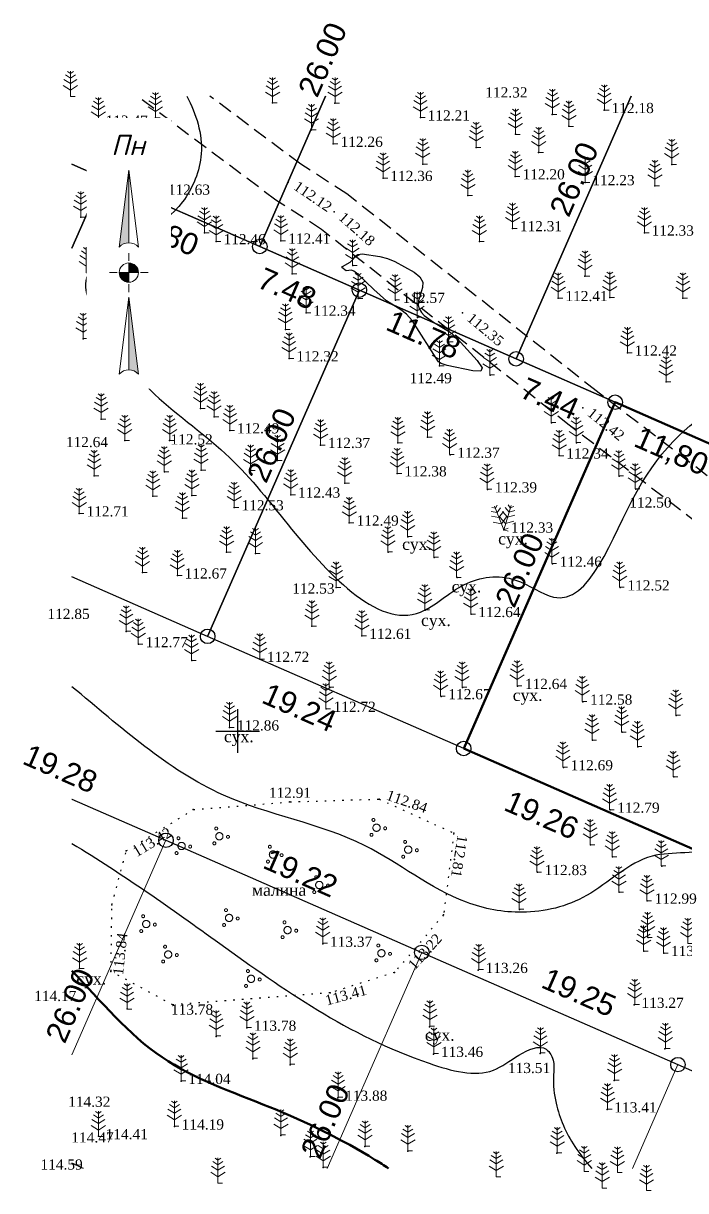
# Model space of a CAD drawing. Header units: millimetres. Extents: x 5405585.2 to 5405672.6, y 5525068.4 to 5525148.7.
# Drawn here: x 5405585.2 to 5405630.8, y 5525068.4 to 5525148.7 of the extents above; entities that cross this region are included whole.
import ezdxf
from ezdxf.enums import TextEntityAlignment as Align

# ---------------------------------------------------------------- set-up
doc = ezdxf.new("R2010")
doc.units = ezdxf.units.MM
doc.set_wipeout_variables(frame=1)
for name, pattern in [('DASHEDX2', [1.5, 1, -0.5]), ('HIDDEN', [0.5, 0, -0.5]), ('суцільна', [50, 50, 0])]:
    doc.linetypes.add(name, pattern=pattern)
for name, color, linetype, lineweight in [('#Лист (текст_ПН)', 250, 'Continuous', 0), ('#Штамп', 250, 'Continuous', 0), ('11900000', 1, 'Continuous', 30), ('Контур', 7, 'HIDDEN', 30), ('ТОЧКИ', 7, 'Continuous', 30), ('усл. знак', 7, 'суцільна', 20)]:
    doc.layers.add(name, color=color, linetype=linetype, lineweight=lineweight)
for name, color, linetype in [('горизонтали', 42, 'Continuous'), ('дороги', 7, 'Continuous'), ('Ділянки_Межі', 10, 'Continuous'), ('надписи', 7, 'Continuous'), ('отметки', 7, 'Continuous'), ('промеры', 185, 'Continuous'), ('Растительность', 7, 'Continuous')]:
    doc.layers.add(name, color=color, linetype=linetype)
doc.styles.get("Standard").update_dxf_attribs({"font": 'arial.ttf'})
doc.styles.add('times', font='times.ttf')
doc.styles.add('Мой_Топо', font='isocpeui.ttf')

# ---------------------------------------------------------------- blocks, each defined once
blk = doc.blocks.new('A$C51FE15A3')
at = {"layer": 'Растительность', "color": 94, "lineweight": 0}
for points in [[(-0.201, 1.726), (0, 1.584), (0.201, 1.726)], [(0, 1.75), (0, 0), (0.319, 0)], [(-0.447, 1.172), (0, 0.895), (0.447, 1.172)], [(-0.343, 1.489), (0, 1.267), (0.343, 1.489)], [(-0.493, 0.753), (0, 0.444), (0.493, 0.753)]]:
    blk.add_lwpolyline(points, dxfattribs=at)
blk = doc.blocks.new('A$C72385B22')
at = {"layer": 'усл. знак'}
for centre, radius in [((0, 0), 0.625), ((-0.02, 1.49), 0.25), ((-1.29, -0.64), 0.25), ((1.28, -0.76), 0.25)]:
    blk.add_circle(centre, radius, dxfattribs=at)
blk = doc.blocks.new('*U3')
at = {"color": 0}
for points in [[(-0.113, 0), (-0.109, -0.029), (-0.097, -0.056)], [(-0.113, 0), (-0.097, -0.056), (0, 0)], [(-0.097, -0.056), (0, -0.113), (0, 0)], [(-0.097, -0.056), (-0.08, -0.08), (-0.056, -0.097)], [(-0.097, -0.056), (-0.056, -0.097), (0, -0.113)], [(-0.056, -0.097), (-0.029, -0.109), (0, -0.113)]]:
    blk.add_solid(points, dxfattribs=at)
blk = doc.blocks.new('*U4')
at = {"color": 0}
for points in [[(0, 0), (0.097, 0.056), (0, 0.113)], [(0.097, 0.056), (0.029, 0.109), (0, 0.113)], [(0, 0), (0.113, 0), (0.097, 0.056)], [(0.097, 0.056), (0.056, 0.097), (0.029, 0.109)], [(0.097, 0.056), (0.08, 0.08), (0.056, 0.097)], [(0.113, 0), (0.109, 0.029), (0.097, 0.056)]]:
    blk.add_solid(points, dxfattribs=at)
blk = doc.blocks.new('*U5')
at = {"color": 0}
for points in [[(0, -1.136), (0.021, -1.138), (0, -0.288)], [(0.021, -1.138), (0.042, -1.142), (0, -0.288)], [(0.042, -1.142), (0.062, -1.15), (0, -0.288)], [(0.062, -1.15), (0.081, -1.16), (0, -0.288)], [(0.081, -1.16), (0.098, -1.173), (0, -0.288)], [(0.098, -1.173), (0.113, -1.188), (0, -0.288)]]:
    blk.add_solid(points, dxfattribs=at)
blk = doc.blocks.new('*U6')
at = {"color": 0}
for points in [[(-0.113, 0.297), (-0.098, 0.312), (0, 1.197)], [(-0.098, 0.312), (-0.081, 0.325), (0, 1.197)], [(-0.081, 0.325), (-0.062, 0.335), (0, 1.197)], [(-0.062, 0.335), (-0.042, 0.343), (0, 1.197)], [(-0.042, 0.343), (-0.021, 0.347), (0, 1.197)], [(-0.021, 0.347), (0, 0.349), (0, 1.197)]]:
    blk.add_solid(points, dxfattribs=at)
blk = doc.blocks.new('#Північ')
at = {"color": 7}
blk.add_wipeout([(-2.901, 10.635), (2.901, 10.635), (2.901, -7.981), (-2.901, -7.981)], dxfattribs=at).dxf.layer = '#Лист (текст_ПН)'
at = {"layer": '#Лист (текст_ПН)'}
for p, q in [((-0.663, 1.748), (0, 7.043)), ((0, 7.043), (0, 2.052)), ((0, 7.043), (0.663, 1.748)), ((0, 1.337), (0, 0.807)), ((-1.337, 0), (-0.807, 0)), ((-0.662, 0), (0.662, 0)), ((0, 0.662), (0, -0.662)), ((1.337, 0), (0.807, 0)), ((0, -1.337), (0, -0.807)), ((-0.663, -6.99), (0, -1.695)), ((0, -1.695), (0.663, -6.99)), ((0, -1.695), (0, -6.686))]:
    blk.add_line(p, q, dxfattribs=at)
at = {"layer": '#Лист (текст_ПН)', "flags": 128}
for points in [[(0, 7.043), (-0.663, 1.748, -0.218585), (0, 2.052)], [(0, 0), (-0.662, 0, 0.414214), (0, -0.662)]]:
    blk.add_lwpolyline(points, format="xyb", close=True, dxfattribs=at)
at = {"layer": '#Лист (текст_ПН)'}
blk.add_circle((0, 0), 0.662, dxfattribs=at)
for centre in [(0, 1.178), (0, -7.56)]:
    blk.add_arc(centre, 0.874, 40.67981, 139.32019, dxfattribs=at)
at = {"layer": '#Лист (текст_ПН)', "xscale": 5.883850111352785, "yscale": 5.883850111352785, "zscale": 5.883850111352785}
for name in ['*U6', '*U3', '*U4', '*U5']:
    blk.add_blockref(name, (0, 0), dxfattribs=at)
at = {"layer": '#Лист (текст_ПН)', "style": 'Мой_Топо'}
blk.add_text('Пн', height=1.4, dxfattribs=at).set_placement((-1.217, 8.077))

msp = doc.modelspace()

# ---------------------------------------------------------------- linework, layer by layer
at = {"layer": '11900000', "color": 7}
for points in [[(5405600, 5525098.5, 0), (5405600, 5525101.5, 0)], [(5405600, 5525098.5, 0), (5405600, 5525101.5, 0)], [(5405598.5, 5525100, 0), (5405601.5, 5525100, 0)], [(5405598.5, 5525100, 0), (5405601.5, 5525100, 0)]]:
    msp.add_polyline3d(points, dxfattribs=at)
at = {"layer": 'горизонтали', "color": 32}
msp.add_polyline3d([(5405607.467, 5525131.652, 112.5), (5405607.167, 5525131.872, 112.5), (5405607.207, 5525131.942, 112.5), (5405607.747, 5525132.242, 112.5), (5405607.977, 5525132.482, 112.5), (5405608.107, 5525132.682, 112.5), (5405608.267, 5525132.782, 112.5), (5405608.567, 5525132.812, 112.5), (5405609.787, 5525132.632, 112.5), (5405610.307, 5525132.512, 112.5), (5405610.827, 5525132.302, 112.5), (5405612.137, 5525131.552, 112.5), (5405612.547, 5525131.232, 112.5), (5405612.747, 5525130.882, 112.5), (5405612.717, 5525130.512, 112.5), (5405612.437, 5525129.582, 112.5), (5405612.427, 5525129.292, 112.5), (5405612.497, 5525129.072, 112.5), (5405612.657, 5525128.782, 112.5), (5405612.827, 5525128.582, 112.5), (5405613.487, 5525128.122, 112.5), (5405614.617, 5525127.432, 112.5), (5405615.117, 5525126.992, 112.5), (5405616.487, 5525125.482, 112.5), (5405616.817, 5525124.992, 112.5), (5405616.727, 5525124.752, 112.5), (5405616.187, 5525124.772, 112.5), (5405614.427, 5525125.152, 112.5), (5405614.017, 5525125.292, 112.5), (5405613.827, 5525125.402, 112.5), (5405612.007, 5525128.242, 112.5), (5405611.617, 5525128.682, 112.5), (5405611.227, 5525128.982, 112.5), (5405610.247, 5525129.592, 112.5), (5405609.367, 5525130.362, 112.5), (5405608.267, 5525131.422, 112.5), (5405607.987, 5525131.632, 112.5), (5405607.827, 5525131.692, 112.5), (5405607.467, 5525131.652, 112.5)], close=True, dxfattribs=at)
for points, knots in [([(5405596.494, 5525143.676), (5405597.144, 5525142.432), (5405597.975, 5525139.892), (5405595.998, 5525135.121), (5405592.302, 5525133.657), (5405588.798, 5525130.974), (5405591.168, 5525126.951), (5405593.956, 5525122.982), (5405599.465, 5525119.279), (5405603.945, 5525113.455), (5405610.712, 5525105.665), (5405615.424, 5525110.46), (5405618.971, 5525110.905), (5405623.825, 5525107.203), (5405627.066, 5525117.716), (5405633.56, 5525123.393), (5405642.682, 5525126.351), (5405650.521, 5525125.146), (5405657.722, 5525126.406), (5405664.35, 5525124.36), (5405669.113, 5525123.273), (5405671.336, 5525122.785)], [120.780725, 120.780725, 120.780725, 120.780725, 124.864016, 128.424184, 134.979892, 136.668136, 140.471916, 145.840127, 152.573567, 159.115125, 170.0303, 173.592386, 177.120836, 179.98427, 189.282528, 198.155168, 208.112251, 216.133304, 221.799072, 229.654194, 236.497353, 236.497353, 236.497353, 236.497353]), ([(5405671.336, 5525116.354), (5405669.914, 5525116.575), (5405666.414, 5525117.196), (5405660.774, 5525119.554), (5405654.149, 5525117.165), (5405646.892, 5525118.341), (5405642.724, 5525114.853), (5405638.474, 5525114.108), (5405638.058, 5525111.373), (5405635.674, 5525109.491), (5405637.956, 5525105.892), (5405640.41, 5525102.911), (5405642.475, 5525098.603), (5405642.551, 5525095.719), (5405642.18, 5525093.334), (5405640.621, 5525093.399), (5405638.778, 5525093.138), (5405635.799, 5525094.795), (5405632.949, 5525091.153), (5405627.992, 5525092.164), (5405624.432, 5525088.349), (5405619.809, 5525087.234), (5405614.267, 5525088.284), (5405608.405, 5525093.232), (5405597.753, 5525094.891), (5405591.916, 5525100.323), (5405588.592, 5525103.04)], [120.700241, 120.700241, 120.700241, 120.700241, 125.009981, 131.302804, 138.280759, 145.221956, 152.023012, 153.792786, 157.238403, 159.036588, 161.883134, 167.480404, 172.02745, 175.191691, 176.860986, 177.776803, 179.359266, 182.66385, 186.23147, 190.763459, 196.023934, 200.592391, 204.501187, 212.520791, 222.836087, 235.648115, 235.648115, 235.648115, 235.648115]), ([(5405588.592, 5525092.269), (5405592.116, 5525090.155), (5405600.037, 5525084.496), (5405608.638, 5525078.274), (5405617.08, 5525075.984), (5405619.173, 5525077.713), (5405621.142, 5525078.619), (5405621.851, 5525077.245), (5405621.667, 5525075.983), (5405621.913, 5525073.909), (5405622.805, 5525071.875), (5405623.949, 5525070.394), (5405624.387, 5525069.923)], [48.769191, 48.769191, 48.769191, 48.769191, 61.050154, 77.66341, 82.099779, 84.149114, 86.062416, 87.062094, 88.033351, 89.912561, 93.167404, 94.894599, 94.894599, 94.894599, 94.894599])]:
    msp.add_open_spline(points, degree=3, knots=knots, dxfattribs=at)
at = {"layer": 'горизонтали', "color": 32, "lineweight": 50}
msp.add_open_spline([(5405610.391, 5525069.923), (5405610.079, 5525070.126), (5405607.496, 5525071.763), (5405602.289, 5525074.299), (5405594.224, 5525076.981), (5405590.602, 5525081.424), (5405588.592, 5525083.506)], degree=3, knots=[322.18818, 322.18818, 322.18818, 322.18818, 323.305447, 331.392318, 339.566844, 348.166145, 348.166145, 348.166145, 348.166145], dxfattribs=at)
at = {"layer": 'горизонтали', "color": 32}
msp.add_open_spline([(5405589.38, 5525069.923), (5405589.117, 5525070.042), (5405588.854, 5525070.162), (5405588.592, 5525070.284)], degree=3, dxfattribs=at)
at = {"layer": 'дороги', "color": 7, "linetype": 'DASHEDX2'}
for points in [[(5405671.336, 5525083.263), (5405660.544, 5525091.568), (5405643.586, 5525105.179), (5405622.827, 5525121.037), (5405605.772, 5525134.499), (5405602.629, 5525136.522), (5405593.069, 5525143.676)], [(5405671.336, 5525087.049), (5405662.398, 5525093.926), (5405645.436, 5525107.541), (5405624.667, 5525123.407), (5405607.518, 5525136.943), (5405604.341, 5525138.988), (5405598.076, 5525143.676)]]:
    msp.add_lwpolyline(points, dxfattribs=at)
at = {"layer": 'Ділянки_Межі'}
for points in [[(5405606.053, 5525143.676), (5405601.521, 5525133.326), (5405590.715, 5525138.057), (5405588.592, 5525138.987)], [(5405627.092, 5525143.676), (5405619.165, 5525125.601), (5405608.375, 5525130.325), (5405601.521, 5525133.326)], [(5405601.521, 5525133.326), (5405606.053, 5525143.676)], [(5405588.592, 5525133.207), (5405590.715, 5525138.057), (5405601.521, 5525133.326), (5405608.375, 5525130.325), (5405597.932, 5525106.515), (5405588.592, 5525110.604)]]:
    msp.add_lwpolyline(points, dxfattribs=at)
at = {"layer": 'Ділянки_Межі', "lineweight": 25}
for points in [[(5405642.709, 5525143.676), (5405647.215, 5525141.703), (5405636.788, 5525117.886), (5405625.982, 5525122.617), (5405619.165, 5525125.601)], [(5405619.165, 5525125.601), (5405627.092, 5525143.676)], [(5405588.592, 5525138.987), (5405590.715, 5525138.057), (5405588.592, 5525133.207)], [(5405671.336, 5525074.378), (5405650.821, 5525083.359), (5405633.199, 5525091.075), (5405615.555, 5525098.8), (5405597.932, 5525106.515), (5405588.592, 5525110.604)], [(5405588.592, 5525095.321), (5405595.064, 5525092.487), (5405612.672, 5525084.779), (5405630.305, 5525077.059), (5405646.604, 5525069.923)]]:
    msp.add_lwpolyline(points, dxfattribs=at)
at = {"layer": 'Ділянки_Межі'}
msp.add_lwpolyline([(5405597.932, 5525106.515), (5405608.375, 5525130.325), (5405619.165, 5525125.601), (5405625.982, 5525122.617), (5405615.555, 5525098.8)], close=True, dxfattribs=at)
at = {"layer": 'Ділянки_Межі', "lineweight": 50}
msp.add_lwpolyline([(5405615.555, 5525098.8), (5405625.982, 5525122.617), (5405636.788, 5525117.886), (5405643.642, 5525114.885), (5405633.199, 5525091.075)], close=True, dxfattribs=at)
at = {"layer": 'Ділянки_Межі', "lineweight": 0}
for points in [[(5405588.592, 5525095.321), (5405595.064, 5525092.487), (5405588.592, 5525077.73)], [(5405588.592, 5525077.73), (5405595.064, 5525092.487), (5405612.672, 5525084.779), (5405606.168, 5525069.923)], [(5405606.168, 5525069.923), (5405612.672, 5525084.779), (5405630.305, 5525077.059), (5405627.181, 5525069.923)], [(5405627.181, 5525069.923), (5405630.305, 5525077.059), (5405646.604, 5525069.923)]]:
    msp.add_lwpolyline(points, dxfattribs=at)
at = {"layer": 'Контур', "color": 7, "linetype": 'HIDDEN', "elevation": 113.78}
msp.add_lwpolyline([(5405595.526, 5525081.169), (5405591.278, 5525083.471), (5405591.339, 5525088.05), (5405592.33, 5525091.761), (5405596.946, 5525094.594), (5405603.597, 5525095.127), (5405609.731, 5525095.321), (5405614.878, 5525092.983), (5405614.173, 5525087.355), (5405610.795, 5525083.4), (5405606.375, 5525081.994), (5405595.526, 5525081.169)], dxfattribs=at)
at = {"layer": 'отметки', "color": 7}
for p in [(5405602.395, 5525143.207, 112.312), (5405606.69, 5525143.19, 112.194), (5405621.652, 5525142.414, 112.271), (5405625.236, 5525142.703, 112.182), (5405590.406, 5525141.836, 112.47), (5405594.341, 5525142.185, 112.61), (5405612.58, 5525142.191, 112.214), (5405622.797, 5525141.594, 112.329), (5405605.071, 5525141.359, 112.302), (5405619.117, 5525141.046, 112.236), (5405606.58, 5525140.382, 112.258), (5405616.412, 5525140.14, 112.224), (5405620.714, 5525139.795, 112.276), (5405612.733, 5525138.999, 112.272), (5405629.879, 5525138.958, 112.216), (5405603.485, 5525137.755, 112.12), (5405610.007, 5525138.032, 112.361), (5405619.108, 5525138.144, 112.204), (5405623.914, 5525137.74, 112.233), (5405594.689, 5525137.088, 112.634), (5405615.85, 5525136.845, 112.254), (5405628.719, 5525137.51, 112.189), (5405592.917, 5525135.959, 112.543), (5405589.2, 5525135.352, 112.59), (5405606.645, 5525135.721, 112.176), (5405618.921, 5525134.574, 112.31), (5405591.472, 5525133.744, 112.506), (5405597.709, 5525134.265, 112.387), (5405598.521, 5525133.681, 112.461), (5405602.972, 5525133.72, 112.414), (5405616.643, 5525133.682, 112.371), (5405627.994, 5525134.276, 112.33), (5405607.933, 5525132.015, 112.524), (5405589.584, 5525131.543, 112.499), (5405603.757, 5525131.446, 112.408), (5405623.906, 5525131.294, 112.322), (5405608.287, 5525129.743, 112.336), (5405610.851, 5525129.643, 112.572), (5405622.059, 5525129.771, 112.408), (5405625.609, 5525129.83, 112.373), (5405630.645, 5525129.775, 112.348), (5405604.712, 5525128.766, 112.339), (5405615.468, 5525128.758, 112.347), (5405612.376, 5525128.451, 112.526), (5405603.287, 5525127.628, 112.27), (5405589.36, 5525126.987, 112.516), (5405614.529, 5525126.752, 112.568), (5405603.543, 5525125.629, 112.318), (5405626.829, 5525126.02, 112.42), (5405613.885, 5525125.109, 112.494), (5405592.068, 5525124.412, 112.526), (5405617.388, 5525124.489, 112.498), (5405629.491, 5525124.013, 112.415), (5405597.44, 5525122.18, 112.461), (5405598.382, 5525121.612, 112.556), (5405623.747, 5525122.222, 112.424), (5405590.595, 5525121.462, 112.574), (5405599.455, 5525120.672, 112.488), (5405621.604, 5525121.194, 112.497), (5405592.227, 5525119.976, 112.655), (5405595.315, 5525119.981, 112.516), (5405613.071, 5525120.219, 112.333), (5405605.71, 5525119.668, 112.372), (5405611.029, 5525119.828, 112.395), (5405623.327, 5525119.821, 112.492), (5405602.75, 5525118.601, 112.433), (5405614.623, 5525118.995, 112.37), (5405622.126, 5525118.942, 112.339), (5405590.117, 5525117.563, 112.7), (5405594.951, 5525117.83, 112.564), (5405597.478, 5525117.95, 112.575), (5405600.894, 5525117.933, 112.464), (5405610.977, 5525117.716, 112.382), (5405626.258, 5525117.528, 112.435), (5405607.366, 5525117.059, 112.46), (5405594.156, 5525116.148, 112.644), (5405596.847, 5525116.213, 112.567), (5405603.653, 5525116.254, 112.433), (5405617.197, 5525116.614, 112.385), (5405627.403, 5525116.634, 112.496), (5405599.76, 5525115.38, 112.534), (5405589.092, 5525114.962, 112.708), (5405596.199, 5525114.652, 112.61), (5405607.679, 5525114.327, 112.492), (5405618.31, 5525113.847, 112.326), (5405611.716, 5525113.359, 112.442), (5405599.238, 5525112.314, 112.595), (5405601.224, 5525112.215, 112.592), (5405610.367, 5525112.305, 112.483), (5405613.531, 5525111.935, 112.507), (5405621.667, 5525111.503, 112.458), (5405593.437, 5525110.901, 112.741), (5405595.852, 5525110.69, 112.674), (5405615.098, 5525110.552, 112.5), (5405606.772, 5525109.881, 112.531), (5405626.327, 5525109.87, 112.521), (5405612.91, 5525108.31, 112.5), (5405616.066, 5525108.038, 112.636), (5405605.112, 5525107.223, 112.678), (5405592.327, 5525106.859, 112.758), (5405608.549, 5525106.54, 112.609), (5405593.161, 5525105.966, 112.774), (5405596.834, 5525104.863, 112.816), (5405601.519, 5525104.952, 112.722), (5405606.32, 5525103.012, 112.754), (5405619.265, 5525103.091, 112.637), (5405614, 5525102.387, 112.674), (5405615.476, 5525103, 112.678), (5405606.095, 5525101.519, 112.717), (5405623.758, 5525102.017, 112.579), (5405630.188, 5525101.068, 112.702), (5405599.441, 5525100.24, 112.857), (5405626.46, 5525099.915, 112.663), (5405624.424, 5525099.37, 112.638), (5405627.547, 5525098.917, 112.657), (5405622.424, 5525097.499, 112.693), (5405630.012, 5525096.844, 112.829), (5405603.597, 5525095.127, 112.91), (5405609.731, 5525095.321, 112.84), (5405596.946, 5525094.594, 113.093), (5405625.635, 5525094.582, 112.789), (5405614.878, 5525092.983, 112.807), (5405624.294, 5525092.168, 112.907), (5405592.33, 5525091.761, 113.417), (5405625.809, 5525091.342, 112.947), (5405620.628, 5525090.294, 112.833), (5405629.189, 5525090.711, 113.025), (5405626.266, 5525088.922, 113.025), (5405591.339, 5525088.05, 113.619), (5405628.197, 5525088.327, 112.994), (5405614.173, 5525087.355, 113.055), (5405619.396, 5525087.735, 112.989), (5405605.853, 5525085.36, 113.374), (5405628.245, 5525085.798, 113.143), (5405627.96, 5525084.868, 113.14), (5405629.329, 5525084.727, 113.241), (5405589.115, 5525083.666, 113.996), (5405591.278, 5525083.471, 113.836), (5405610.795, 5525083.4, 113.215), (5405616.563, 5525083.558, 113.264), (5405606.375, 5525081.994, 113.412), (5405592.393, 5525080.896, 113.958), (5405592.393, 5525080.886, 113.964), (5405595.526, 5525081.169, 113.78), (5405627.293, 5525081.16, 113.266), (5405598.52, 5525078.997, 113.869), (5405600.623, 5525079.584, 113.784), (5405613.209, 5525079.666, 113.374), (5405629.408, 5525078.137, 113.364), (5405601.051, 5525077.461, 113.871), (5405613.488, 5525077.787, 113.463), (5405620.81, 5525077.834, 113.512), (5405603.613, 5525077.055, 113.777), (5405596.102, 5525075.925, 114.038), (5405625.909, 5525075.969, 113.357), (5405606.895, 5525074.772, 113.876), (5405625.428, 5525073.97, 113.409), (5405595.648, 5525072.792, 114.188), (5405590.409, 5525072.128, 114.405), (5405602.959, 5525072.186, 114.072), (5405608.756, 5525071.419, 114.006), (5405611.7, 5525071.112, 113.907), (5405621.96, 5525070.97, 113.527), (5405604.998, 5525070.718, 114.104), (5405605.879, 5525069.974, 114.126)]:
    msp.add_point(p, dxfattribs=at)
at = {"layer": 'ТОЧКИ'}
for centre in [(5405590.715, 5525138.057, 107.24), (5405601.521, 5525133.326, 107.24), (5405608.375, 5525130.325, 107.24), (5405619.165, 5525125.601, 107.24), (5405625.982, 5525122.617), (5405597.932, 5525106.515), (5405615.555, 5525098.8), (5405595.064, 5525092.487), (5405612.672, 5525084.779), (5405630.305, 5525077.059)]:
    msp.add_circle(centre, 0.5, dxfattribs=at)

# ---------------------------------------------------------------- block references
at = {"layer": 'Растительность', "color": 7}
for p in [(5405588.49, 5525143.64, 112.53), (5405602.4, 5525143.2, 112.31), (5405606.7, 5525143.19, 112.19), (5405621.66, 5525142.41, 112.27), (5405625.24, 5525142.7, 112.18), (5405590.41, 5525141.83, 112.47), (5405594.34, 5525142.18, 112.61), (5405612.58, 5525142.19, 112.21), (5405622.8, 5525141.59, 112.33), (5405605.08, 5525141.36, 112.3), (5405619.12, 5525141.04, 112.24), (5405606.58, 5525140.38, 112.26), (5405616.42, 5525140.14, 112.22), (5405620.72, 5525139.79, 112.28), (5405612.74, 5525139, 112.27), (5405629.88, 5525138.96, 112.22), (5405610.01, 5525138.03, 112.36), (5405619.11, 5525138.14, 112.2), (5405623.92, 5525137.74, 112.23), (5405628.72, 5525137.51, 112.19), (5405594.69, 5525137.09, 112.63), (5405615.85, 5525136.84, 112.25), (5405592.92, 5525135.96, 112.54), (5405589.2, 5525135.35, 112.59), (5405597.71, 5525134.26, 112.39), (5405618.92, 5525134.57, 112.31), (5405628, 5525134.27, 112.33), (5405598.52, 5525133.68, 112.46), (5405602.97, 5525133.72, 112.41), (5405616.64, 5525133.68, 112.37), (5405607.91, 5525132.03, 112.52), (5405589.58, 5525131.54, 112.5), (5405603.76, 5525131.44, 112.41), (5405623.91, 5525131.29, 112.32), (5405608.29, 5525129.74, 112.34), (5405610.83, 5525129.66, 112.57), (5405622.06, 5525129.77, 112.41), (5405625.61, 5525129.83, 112.37), (5405630.65, 5525129.77, 112.35), (5405604.71, 5525128.76, 112.34), (5405612.35, 5525128.47, 112.53), (5405589.36, 5525126.99, 112.52), (5405603.29, 5525127.63, 112.27), (5405614.51, 5525126.77, 112.57), (5405603.54, 5525125.63, 112.32), (5405626.83, 5525126.02, 112.42), (5405613.89, 5525125.11, 112.49), (5405592.07, 5525124.41, 112.53), (5405617.36, 5525124.51, 112.5), (5405629.49, 5525124.01, 112.41), (5405597.44, 5525122.18, 112.46), (5405590.6, 5525121.46, 112.57), (5405598.38, 5525121.61, 112.56), (5405599.46, 5525120.67, 112.49), (5405621.58, 5525121.22, 112.5), (5405592.23, 5525119.98, 112.66), (5405595.32, 5525119.98, 112.52), (5405611.03, 5525119.83, 112.39), (5405613.07, 5525120.22, 112.33), (5405623.3, 5525119.84, 112.49), (5405605.71, 5525119.67, 112.37), (5405614.59, 5525119.02, 112.37), (5405622.13, 5525118.94, 112.34), (5405602.75, 5525118.6, 112.43), (5405590.12, 5525117.56, 112.7), (5405594.95, 5525117.83, 112.56), (5405597.48, 5525117.95, 112.57), (5405600.89, 5525117.93, 112.46), (5405610.98, 5525117.71, 112.38), (5405626.23, 5525117.55, 112.43), (5405607.37, 5525117.06, 112.46), (5405617.17, 5525116.64, 112.38), (5405627.37, 5525116.66, 112.49), (5405594.16, 5525116.15, 112.64), (5405596.85, 5525116.21, 112.57), (5405603.65, 5525116.25, 112.43), (5405589.09, 5525114.96, 112.71), (5405599.76, 5525115.38, 112.53), (5405596.2, 5525114.65, 112.61), (5405607.68, 5525114.33, 112.49), (5405611.69, 5525113.38, 112.44), (5405599.24, 5525112.31, 112.6), (5405601.22, 5525112.21, 112.59), (5405610.34, 5525112.32, 112.48), (5405613.5, 5525111.95, 112.51), (5405593.44, 5525110.9, 112.74), (5405621.63, 5525111.52, 112.46), (5405595.85, 5525110.69, 112.67), (5405615.07, 5525110.57, 112.5), (5405606.77, 5525109.88, 112.53), (5405626.29, 5525109.89, 112.52), (5405612.88, 5525108.33, 112.5), (5405616.04, 5525108.05, 112.64), (5405605.11, 5525107.22, 112.68), (5405592.33, 5525106.86, 112.76), (5405608.55, 5525106.54, 112.61), (5405593.16, 5525105.97, 112.77), (5405596.83, 5525104.86, 112.82), (5405601.52, 5525104.95, 112.72), (5405606.3, 5525103.02, 112.75), (5405615.45, 5525103.01, 112.68), (5405619.23, 5525103.11, 112.64), (5405613.97, 5525102.4, 112.67), (5405606.07, 5525101.53, 112.72), (5405623.72, 5525102.03, 112.58), (5405630.15, 5525101.09, 112.7), (5405599.44, 5525100.24, 112.86), (5405626.43, 5525099.93, 112.66), (5405624.39, 5525099.38, 112.64), (5405627.51, 5525098.93, 112.66), (5405622.39, 5525097.51, 112.69), (5405629.98, 5525096.86, 112.83), (5405625.6, 5525094.59, 112.79), (5405624.27, 5525092.18, 112.91), (5405625.78, 5525091.35, 112.95), (5405620.6, 5525090.3, 112.83), (5405629.16, 5525090.72, 113.02), (5405626.24, 5525088.93, 113.02), (5405619.37, 5525087.74, 112.99), (5405628.17, 5525088.33, 112.99), (5405605.86, 5525085.41, 113.37), (5405628.22, 5525085.8, 113.14), (5405630.98, 5525085.39, 113.18), (5405627.94, 5525084.87, 113.14), (5405629.31, 5525084.73, 113.24), (5405589.12, 5525083.66, 114), (5405616.59, 5525083.6, 113.26), (5405627.33, 5525081.19, 113.26), (5405592.39, 5525080.88, 113.96), (5405600.63, 5525079.62, 113.78), (5405613.23, 5525079.71, 113.37), (5405598.52, 5525079.03, 113.87), (5405629.44, 5525078.16, 113.36), (5405601.05, 5525077.5, 113.87), (5405613.51, 5525077.83, 113.46), (5405620.84, 5525077.87, 113.51), (5405603.62, 5525077.09, 113.77), (5405596.1, 5525075.95, 114.04), (5405625.94, 5525076, 113.35), (5405606.91, 5525074.81, 113.87), (5405625.46, 5525074, 113.41), (5405595.64, 5525072.82, 114.19), (5405590.41, 5525072.11, 114.41), (5405602.97, 5525072.22, 114.07), (5405605.01, 5525070.75, 114.1), (5405608.77, 5525071.45, 114), (5405611.72, 5525071.14, 113.91), (5405622, 5525071, 113.52), (5405605.89, 5525070, 114.12), (5405617.8, 5525069.33, 113.78), (5405623.86, 5525069.7, 113.55), (5405626.14, 5525069.65, 113.44), (5405598.64, 5525068.9, 114.42), (5405625.09, 5525068.57, 113.61), (5405628.14, 5525068.39, 113.41)]:
    msp.add_blockref('A$C51FE15A3', p, dxfattribs=at)
for rotation in [21.2853601512271, 343.2517577919539]:
    msp.add_blockref('A$C51FE15A3', (5405618.31, 5525113.847, 112.326), dxfattribs=dict(at, rotation=rotation))
at = {"layer": 'усл. знак', "color": 7, "linetype": 'суцільна', "lineweight": 13, "xscale": 0.3999999998750298, "yscale": 0.3999999998750298, "zscale": 0.3999999998750298, "rotation": 265.3647753868261}
for p in [(5405598.737, 5525092.764), (5405609.557, 5525093.351), (5405596.136, 5525092.094), (5405602.427, 5525091.507), (5405611.738, 5525091.842), (5405605.615, 5525089.412), (5405599.408, 5525087.148), (5405593.704, 5525086.729), (5405603.434, 5525086.31), (5405609.893, 5525084.718), (5405595.214, 5525084.634), (5405600.918, 5525082.957)]:
    msp.add_blockref('A$C72385B22', p, dxfattribs=at)

# ---------------------------------------------------------------- texts
at = {"layer": 'надписи', "color": 7, "style": 'times'}
for s, p in [('сух.', (5405611.318, 5525113.261, 111.861)), ('сух.', (5405617.928, 5525113.631, 111.861)), ('сух.', (5405614.724, 5525110.337, 111.861)), ('сух.', (5405612.623, 5525108.024, 111.861)), ('сух.', (5405618.933, 5525102.872, 111.861)), ('сух.', (5405599.055, 5525100.03, 111.861)), ('малина', (5405600.983, 5525089.471, 170.061)), ('сух.', (5405588.897, 5525083.366, 111.861)), ('сух.', (5405612.886, 5525079.497, 111.861))]:
    msp.add_text(s, height=0.8, dxfattribs=at).set_placement(p, align=Align.TOP_LEFT)
at = {"layer": 'отметки', "color": 7, "style": 'times'}
for s, p in [('112.32', (5405617.043, 5525144.278, 112.317)), ('112.18', (5405625.736, 5525143.203, 112.182)), ('112.47', (5405590.906, 5525142.336, 112.47)), ('112.21', (5405613.08, 5525142.691, 112.214)), ('112.26', (5405607.08, 5525140.882, 112.258)), ('112.36', (5405610.507, 5525138.532, 112.361)), ('112.20', (5405619.608, 5525138.644, 112.204)), ('112.63', (5405595.189, 5525137.588, 112.634)), ('112.23', (5405624.414, 5525138.24, 112.233)), ('112.59', (5405589.7, 5525135.852, 112.59)), ('112.31', (5405619.421, 5525135.074, 112.31)), ('112.33', (5405628.494, 5525134.776, 112.33)), ('112.46', (5405599.021, 5525134.181, 112.461)), ('112.41', (5405603.472, 5525134.22, 112.414)), ('112.57', (5405611.351, 5525130.143, 112.572)), ('112.41', (5405622.559, 5525130.271, 112.408)), ('112.34', (5405605.212, 5525129.266, 112.339)), ('112.52', (5405589.86, 5525127.487, 112.516)), ('112.42', (5405627.329, 5525126.52, 112.42)), ('112.32', (5405604.043, 5525126.129, 112.318)), ('112.49', (5405611.833, 5525124.619, 112.494)), ('112.49', (5405599.955, 5525121.172, 112.488)), ('112.64', (5405588.169, 5525120.23, 112.645)), ('112.52', (5405595.372, 5525120.412, 112.516)), ('112.37', (5405606.21, 5525120.168, 112.372)), ('112.37', (5405615.123, 5525119.495, 112.37)), ('112.34', (5405622.626, 5525119.442, 112.339)), ('112.38', (5405611.477, 5525118.216, 112.382)), ('112.43', (5405604.153, 5525116.754, 112.433)), ('112.39', (5405617.697, 5525117.114, 112.385)), ('112.53', (5405600.26, 5525115.88, 112.534)), ('112.50', (5405626.957, 5525116.071, 112.496)), ('112.71', (5405589.592, 5525115.462, 112.708)), ('112.49', (5405608.179, 5525114.827, 112.492)), ('112.33', (5405618.81, 5525114.347, 112.326)), ('112.46', (5405622.167, 5525112.003, 112.458)), ('112.67', (5405596.352, 5525111.19, 112.674)), ('112.52', (5405626.827, 5525110.37, 112.521)), ('112.53', (5405603.759, 5525110.155, 112.531)), ('112.85', (5405586.905, 5525108.409, 112.853)), ('112.64', (5405616.566, 5525108.538, 112.636)), ('112.61', (5405609.049, 5525107.04, 112.609)), ('112.77', (5405593.661, 5525106.466, 112.774)), ('112.72', (5405602.019, 5525105.452, 112.722)), ('112.64', (5405619.765, 5525103.591, 112.637)), ('112.67', (5405614.5, 5525102.887, 112.674)), ('112.58', (5405624.258, 5525102.517, 112.579)), ('112.72', (5405606.595, 5525102.019, 112.717)), ('112.86', (5405599.941, 5525100.74, 112.857)), ('112.69', (5405622.924, 5525097.999, 112.693)), ('112.91', (5405602.143, 5525096.108, 112.91)), ('112.79', (5405626.135, 5525095.082, 112.789)), ('112.83', (5405621.128, 5525090.794, 112.833)), ('112.99', (5405628.697, 5525088.827, 112.994)), ('113.37', (5405606.353, 5525085.86, 113.374)), ('113.24', (5405629.829, 5525085.227, 113.241)), ('113.26', (5405617.063, 5525084.058, 113.264)), ('114.17', (5405585.988, 5525082.131, 114.171)), ('113.27', (5405627.793, 5525081.66, 113.266)), ('113.78', (5405595.404, 5525081.197, 113.78)), ('113.78', (5405601.123, 5525080.084, 113.784)), ('113.46', (5405613.988, 5525078.287, 113.463)), ('113.51', (5405618.602, 5525077.178, 113.512)), ('114.04', (5405596.602, 5525076.425, 114.038)), ('113.88', (5405607.395, 5525075.272, 113.876)), ('114.32', (5405588.329, 5525074.859, 114.323)), ('113.41', (5405625.928, 5525074.47, 113.409)), ('114.19', (5405596.148, 5525073.292, 114.188)), ('114.41', (5405590.909, 5525072.628, 114.405)), ('114.47', (5405588.552, 5525072.402, 114.466)), ('114.59', (5405586.423, 5525070.538, 114.586))]:
    msp.add_text(s, height=0.7, dxfattribs=at).set_placement(p, align=Align.TOP_LEFT)
for s, rotation, p in [('112.12', 325.5837, (5405604.18, 5525137.885, 112.12)), ('112.18', 318.50783, (5405607.351, 5525135.764, 112.176)), ('112.35', 320.08516, (5405616.172, 5525128.821, 112.347)), ('112.42', 320.90717, (5405624.45, 5525122.295, 112.424)), ('112.84', 340.63826, (5405610.397, 5525095.968, 112.84)), ('113.42', 31.18546, (5405592.686, 5525091.912, 113.417)), ('112.81', 260.80289, (5405615.834, 5525092.766, 112.807)), ('113.84', 83.81723, (5405591.406, 5525083.261, 113.836)), ('113.22', 48.09564, (5405611.657, 5525083.982, 113.215)), ('113.41', 15.24162, (5405605.947, 5525081.794, 113.412))]:
    msp.add_text(s, height=0.7, rotation=rotation, dxfattribs=at).set_placement(p, align=Align.TOP_LEFT)
at = {"layer": 'промеры', "char_height": 1.5, "attachment_point": 1}
for s, insert, rotation in [('26.00', (5405604.098, 5525144.094), 66.37949), ('26.00', (5405621.411, 5525135.864), 66.37949), ('11.80', (5405592.685, 5525136.087), 336.35584), ('7.48', (5405601.834, 5525131.944), 336.35584), ('11.78', (5405610.703, 5525129.01), 336.35584), ('7.44', (5405619.921, 5525124.378), 336.35584), ('26.00', (5405600.582, 5525117.569), 66.37949), ('11,80', (5405627.772, 5525121.005), 336.35584), ('26.00', (5405617.662, 5525108.991), 66.37949), ('19.24', (5405602.16, 5525103.358), 336.35584), ('19.28', (5405585.699, 5525099.157), 336.35584), ('19.26', (5405618.828, 5525095.972), 336.35584), ('19.22', (5405602.24, 5525091.992), 336.35584), ('26.00', (5405586.718, 5525079.031, 107.24), 66.37949), ('19.25', (5405621.402, 5525083.775), 336.35584), ('26.00', (5405604.28, 5525071.089, 107.24), 66.37949)]:
    msp.add_mtext(s, dxfattribs=dict(at, insert=insert, rotation=rotation))

# ---------------------------------------------------------------- next in the draw order: block references
at = {"layer": '#Штамп'}
msp.add_blockref('#Північ', (5405592.505, 5525131.534, 931.373), dxfattribs=at)

doc.saveas('drawing.dxf')
